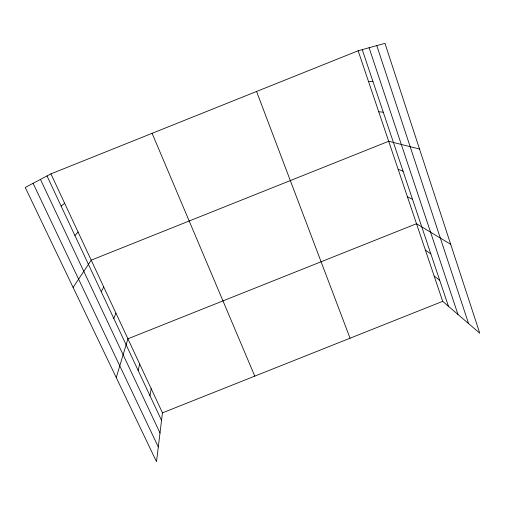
<?xml version="1.0" encoding="UTF-8"?>
<svg xmlns="http://www.w3.org/2000/svg" width="505" height="505" viewBox="0 0 505 505"><rect width="100%" height="100%" fill="white"/><g stroke="black" fill="none" stroke-linecap="round" stroke-linejoin="round"><path stroke-width="0.76" d="M50.929 173.865L162.471 412.85L156.493 461.652L25.25 187.462L50.929 173.865L358.146 50.771L384.955 43.348L479.75 333.167L442.696 301.34L358.146 50.771M149.972 395.712L151.178 388.654M138.162 370.512L139.658 363.979M116.251 377.576L127.91 338.805L416.505 223.721L450.694 244.325M113.808 318.535L115.929 313.125M101.252 291.732L103.695 286.916M73.099 287.427L91.209 260.163L388.686 141.267L419.522 149.032M74.923 235.538L78.073 232.016M61.118 206.072L64.646 203.256M162.471 412.85L442.696 301.34M368.549 81.595L372.873 81.273M378.725 111.756L383.263 112.205M398.148 169.32L403.078 171.201M407.421 196.798L412.528 199.342M425.412 250.114L430.847 253.901M434.142 275.976L439.735 280.351M33.078 183.315L158.292 446.938M40.444 179.414L160.009 432.962M47.003 175.942L161.543 420.412M152.112 133.326L254.779 376.118M256.565 91.474L350.053 338.205M362.249 49.635L448.44 306.27M369.092 47.741L457.966 314.451M376.787 45.608L468.577 323.572"/></g></svg>
